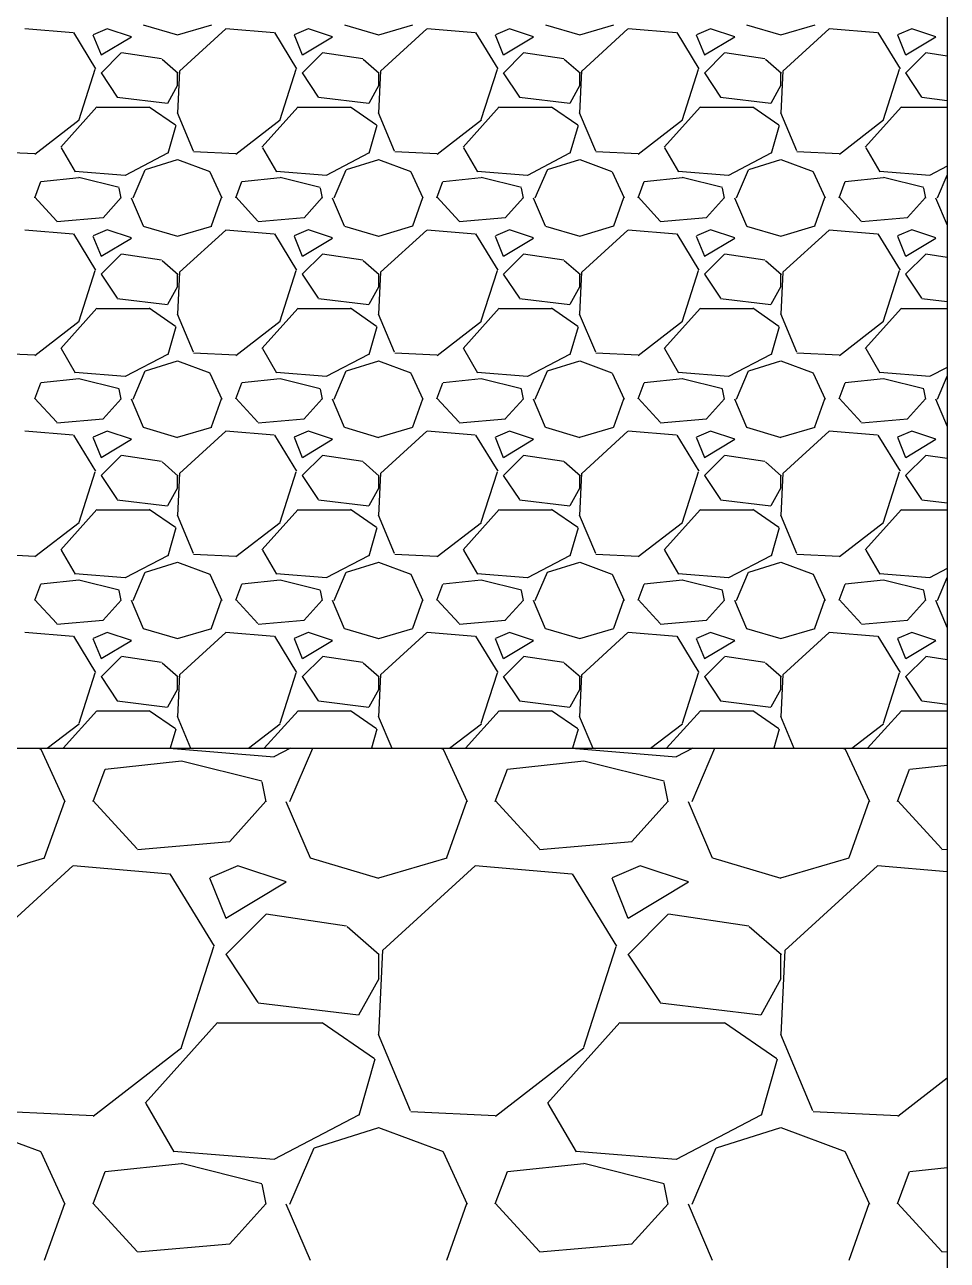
# Model space of a CAD drawing. Header units: metres. Extents: x 0 to 298, y 0 to 162.
# Drawn here: x 126.478 to 127.923, y 49.542 to 51.477 of the extents above; entities that cross this region are included whole.
import ezdxf

# ---------------------------------------------------------------- set-up
doc = ezdxf.new("R2010")
doc.units = ezdxf.units.M
doc.header["$MEASUREMENT"] = 0

msp = doc.modelspace()

# ---------------------------------------------------------------- linework, layer by layer
for p, q in [((127.9234, 53.5635), (127.9234, 47.10493)), ((126.66395, 51.47657), (126.7175, 51.46082)), ((126.71767, 51.46093), (126.77123, 51.47668)), ((126.97898, 51.47657), (127.03254, 51.46082)), ((127.03271, 51.46093), (127.08626, 51.47668)), ((127.29402, 51.47657), (127.34757, 51.46082)), ((127.34774, 51.46093), (127.4013, 51.47668)), ((127.60905, 51.47657), (127.66261, 51.46082)), ((127.66277, 51.46093), (127.71633, 51.47668)), ((126.55393, 51.464), (126.47832, 51.4703)), ((126.58969, 51.40772), (126.55504, 51.46442)), ((126.58514, 51.46094), (126.59774, 51.42944)), ((126.60745, 51.47054), (126.5854, 51.46109)), ((126.5981, 51.42951), (126.64535, 51.45786)), ((126.64535, 51.45792), (126.60755, 51.47052)), ((126.79312, 51.47033), (126.72066, 51.40418)), ((126.86897, 51.464), (126.79336, 51.4703)), ((126.90473, 51.40772), (126.87008, 51.46442)), ((126.90018, 51.46094), (126.91278, 51.42944)), ((126.92249, 51.47054), (126.90044, 51.46109)), ((126.91313, 51.42951), (126.96039, 51.45786)), ((126.96039, 51.45792), (126.92258, 51.47052)), ((127.10815, 51.47033), (127.0357, 51.40418)), ((127.184, 51.464), (127.10839, 51.4703)), ((127.21977, 51.40772), (127.18511, 51.46443)), ((127.21521, 51.46094), (127.22781, 51.42944)), ((127.23752, 51.47054), (127.21547, 51.46109)), ((127.22817, 51.42951), (127.27542, 51.45786)), ((127.27542, 51.45792), (127.23762, 51.47052)), ((127.42319, 51.47033), (127.35073, 51.40418)), ((127.49903, 51.464), (127.42343, 51.4703)), ((127.5348, 51.40772), (127.50015, 51.46443)), ((127.53024, 51.46094), (127.54284, 51.42944)), ((127.55256, 51.47054), (127.5305, 51.46109)), ((127.5432, 51.42951), (127.59045, 51.45786)), ((127.59046, 51.45792), (127.55265, 51.47052)), ((127.73822, 51.47033), (127.66576, 51.40418)), ((127.81407, 51.464), (127.73846, 51.4703)), ((127.84984, 51.40772), (127.81519, 51.46443)), ((127.84528, 51.46094), (127.85788, 51.42944)), ((127.86759, 51.47055), (127.84554, 51.46109)), ((127.85823, 51.42951), (127.90549, 51.45786)), ((127.90549, 51.45792), (127.86769, 51.47052)), ((126.62944, 51.43253), (126.59793, 51.40103)), ((126.69271, 51.42321), (126.62971, 51.43266)), ((126.71857, 51.40027), (126.69336, 51.42232)), ((126.94447, 51.43253), (126.91297, 51.40103)), ((127.00775, 51.42321), (126.94474, 51.43266)), ((127.0336, 51.40027), (127.0084, 51.42232)), ((127.2595, 51.43253), (127.228, 51.40103)), ((127.32278, 51.42321), (127.25977, 51.43266)), ((127.34864, 51.40026), (127.32344, 51.42232)), ((127.57454, 51.43253), (127.54303, 51.40103)), ((127.63781, 51.42321), (127.57481, 51.43266)), ((127.66367, 51.40026), (127.63847, 51.42232)), ((127.88957, 51.43253), (127.85807, 51.40103)), ((127.9234, 51.42763), (127.88984, 51.43266)), ((126.56334, 51.32826), (126.58854, 51.40702)), ((126.59784, 51.40129), (126.62305, 51.36349)), ((126.72047, 51.40465), (126.71732, 51.33849)), ((126.7177, 51.38221), (126.7177, 51.40111)), ((126.87837, 51.32826), (126.90357, 51.40701)), ((126.91288, 51.40129), (126.93808, 51.36349)), ((127.03551, 51.40465), (127.03236, 51.33849)), ((127.03273, 51.38221), (127.03273, 51.40111)), ((127.19341, 51.32826), (127.21861, 51.40701)), ((127.22791, 51.40129), (127.25311, 51.36349)), ((127.35054, 51.40465), (127.34739, 51.33849)), ((127.34776, 51.38221), (127.34776, 51.40111)), ((127.50844, 51.32825), (127.53364, 51.40701)), ((127.54294, 51.40129), (127.56815, 51.36349)), ((127.66557, 51.40465), (127.66242, 51.3385)), ((127.6628, 51.38221), (127.6628, 51.40111)), ((127.82347, 51.32825), (127.84868, 51.40701)), ((127.85798, 51.40129), (127.88318, 51.36349)), ((126.70252, 51.35405), (126.71827, 51.38241)), ((127.01755, 51.35405), (127.03331, 51.38241)), ((127.33259, 51.35406), (127.34834, 51.38241)), ((127.64763, 51.35406), (127.66338, 51.38241)), ((126.62324, 51.36317), (126.70199, 51.35372)), ((126.93827, 51.36317), (127.01703, 51.35372)), ((127.2533, 51.36317), (127.33206, 51.35372)), ((127.56834, 51.36317), (127.6471, 51.35372)), ((127.88337, 51.36317), (127.9234, 51.35837)), ((126.53474, 51.28495), (126.59145, 51.34796)), ((126.59168, 51.34755), (126.67359, 51.34755)), ((126.67343, 51.34835), (126.71438, 51.32)), ((126.71681, 51.33943), (126.74202, 51.27958)), ((126.84978, 51.28495), (126.90648, 51.34796)), ((126.90672, 51.34755), (126.98862, 51.34755)), ((126.98846, 51.34835), (127.02942, 51.32)), ((127.03184, 51.33944), (127.05705, 51.27958)), ((127.16481, 51.28495), (127.22151, 51.34796)), ((127.22175, 51.34755), (127.30366, 51.34755)), ((127.30349, 51.34835), (127.34445, 51.32)), ((127.34688, 51.33944), (127.37208, 51.27958)), ((127.47984, 51.28496), (127.53655, 51.34796)), ((127.53678, 51.34755), (127.61869, 51.34755)), ((127.61853, 51.34835), (127.65948, 51.32)), ((127.66191, 51.33944), (127.68711, 51.27959)), ((127.79487, 51.28496), (127.85158, 51.34796)), ((127.85182, 51.34755), (127.9234, 51.34755)), ((126.49415, 51.2741), (126.56346, 51.32765)), ((126.71489, 51.31908), (126.70228, 51.27497)), ((126.80919, 51.2741), (126.8785, 51.32765)), ((127.02992, 51.31908), (127.01732, 51.27497)), ((127.12422, 51.27409), (127.19353, 51.32765)), ((127.34495, 51.31908), (127.33235, 51.27497)), ((127.43926, 51.27409), (127.50856, 51.32764)), ((127.65999, 51.31908), (127.64739, 51.27497)), ((127.75429, 51.27409), (127.8236, 51.32764)), ((126.55799, 51.24642), (126.53594, 51.28423)), ((126.87303, 51.24642), (126.85098, 51.28423)), ((127.18806, 51.24642), (127.16601, 51.28423)), ((127.5031, 51.24642), (127.48105, 51.28423)), ((127.81814, 51.24642), (127.79608, 51.28422)), ((126.42777, 51.27818), (126.49393, 51.27503)), ((126.70171, 51.27547), (126.63556, 51.24082)), ((126.6673, 51.24984), (126.71771, 51.26559)), ((126.71761, 51.26568), (126.76802, 51.24677)), ((126.7428, 51.27818), (126.80896, 51.27503)), ((127.01675, 51.27548), (126.95059, 51.24082)), ((126.98234, 51.24984), (127.03274, 51.26559)), ((127.03265, 51.26568), (127.08305, 51.24677)), ((127.05784, 51.27818), (127.124, 51.27503)), ((127.33178, 51.27548), (127.26562, 51.24082)), ((127.29737, 51.24984), (127.34778, 51.26559)), ((127.34768, 51.26568), (127.39809, 51.24677)), ((127.37287, 51.27818), (127.43903, 51.27503)), ((127.64681, 51.27548), (127.58066, 51.24083)), ((127.6124, 51.24984), (127.66281, 51.26559)), ((127.66272, 51.26568), (127.71312, 51.24677)), ((127.68791, 51.27818), (127.75406, 51.27503)), ((126.63568, 51.24082), (126.55692, 51.24712)), ((126.64797, 51.20566), (126.66688, 51.24977)), ((126.76812, 51.24653), (126.78702, 51.20558)), ((126.95071, 51.24082), (126.87196, 51.24712)), ((126.96301, 51.20566), (126.98191, 51.24977)), ((127.08315, 51.24653), (127.10205, 51.20558)), ((127.26575, 51.24082), (127.18699, 51.24712)), ((127.27804, 51.20566), (127.29694, 51.24977)), ((127.39818, 51.24653), (127.41709, 51.20558)), ((127.58078, 51.24082), (127.50202, 51.24712)), ((127.59307, 51.20566), (127.61197, 51.24977)), ((127.71322, 51.24653), (127.73212, 51.20558)), ((127.89582, 51.24082), (127.81706, 51.24712)), ((127.9234, 51.25534), (127.89569, 51.24083)), ((127.9081, 51.20566), (127.9234, 51.24135)), ((126.4939, 51.20599), (126.50335, 51.2312)), ((126.56338, 51.2372), (126.50353, 51.2309)), ((126.62625, 51.22173), (126.56324, 51.23749)), ((126.62949, 51.20534), (126.62634, 51.22109)), ((126.80893, 51.20599), (126.81838, 51.2312)), ((126.87842, 51.2372), (126.81856, 51.2309)), ((126.94128, 51.22173), (126.87827, 51.23749)), ((126.94452, 51.20534), (126.94137, 51.22109)), ((127.12397, 51.20599), (127.13342, 51.2312)), ((127.19345, 51.2372), (127.13359, 51.2309)), ((127.25631, 51.22174), (127.19331, 51.23749)), ((127.25955, 51.20534), (127.2564, 51.22109)), ((127.439, 51.20599), (127.44845, 51.2312)), ((127.50848, 51.2372), (127.44863, 51.2309)), ((127.57135, 51.22174), (127.50834, 51.23749)), ((127.57459, 51.20533), (127.57144, 51.22109)), ((127.75403, 51.20599), (127.76348, 51.2312)), ((127.82352, 51.2372), (127.76366, 51.2309)), ((127.88638, 51.22174), (127.82337, 51.23749)), ((127.88962, 51.20533), (127.88647, 51.22108)), ((126.52848, 51.16938), (126.49382, 51.20718)), ((126.62925, 51.20619), (126.6009, 51.17469)), ((126.64474, 51.20593), (126.66364, 51.16183)), ((126.77092, 51.16217), (126.78667, 51.20627)), ((126.84351, 51.16938), (126.80886, 51.20718)), ((126.94428, 51.2062), (126.91593, 51.17469)), ((126.95977, 51.20593), (126.97868, 51.16183)), ((127.08595, 51.16217), (127.1017, 51.20628)), ((127.15854, 51.16938), (127.12389, 51.20719)), ((127.25932, 51.2062), (127.23096, 51.17469)), ((127.27481, 51.20593), (127.29371, 51.16183)), ((127.40098, 51.16217), (127.41673, 51.20628)), ((127.47358, 51.16938), (127.43892, 51.20719)), ((127.57435, 51.2062), (127.546, 51.1747)), ((127.58984, 51.20593), (127.60874, 51.16183)), ((127.71602, 51.16217), (127.73177, 51.20628)), ((127.78861, 51.16939), (127.75396, 51.20719)), ((127.88938, 51.2062), (127.86103, 51.1747)), ((127.90487, 51.20593), (127.9234, 51.1627)), ((126.60109, 51.17425), (126.52863, 51.16795)), ((126.91612, 51.17425), (126.84366, 51.16795)), ((127.23116, 51.17425), (127.1587, 51.16794)), ((127.54619, 51.17424), (127.47373, 51.16794)), ((127.86122, 51.17424), (127.78877, 51.16794)), ((126.55393, 51.14897), (126.47832, 51.15527)), ((126.58969, 51.09268), (126.55504, 51.14939)), ((126.58514, 51.14591), (126.59774, 51.11441)), ((126.60745, 51.15551), (126.5854, 51.14606)), ((126.64535, 51.14289), (126.60755, 51.15549)), ((126.66395, 51.16154), (126.71751, 51.14579)), ((126.71767, 51.14589), (126.77123, 51.16164)), ((126.79312, 51.1553), (126.72066, 51.08914)), ((126.86897, 51.14897), (126.79336, 51.15527)), ((126.90473, 51.09268), (126.87007, 51.14939)), ((126.90018, 51.14591), (126.91278, 51.11441)), ((126.92249, 51.15551), (126.90044, 51.14606)), ((126.96039, 51.14289), (126.92258, 51.15549)), ((126.97898, 51.16154), (127.03254, 51.14579)), ((127.03271, 51.14589), (127.08626, 51.16165)), ((127.10815, 51.1553), (127.0357, 51.08914)), ((127.184, 51.14897), (127.10839, 51.15527)), ((127.21977, 51.09269), (127.18511, 51.14939)), ((127.21521, 51.14591), (127.22781, 51.11441)), ((127.23752, 51.15551), (127.21547, 51.14606)), ((127.27542, 51.14289), (127.23762, 51.15549)), ((127.29402, 51.16154), (127.34757, 51.14579)), ((127.34774, 51.14589), (127.4013, 51.16165)), ((127.42319, 51.1553), (127.35073, 51.08914)), ((127.49903, 51.14897), (127.42343, 51.15527)), ((127.5348, 51.09269), (127.50015, 51.14939)), ((127.53024, 51.14591), (127.54284, 51.11441)), ((127.55256, 51.15551), (127.5305, 51.14606)), ((127.59046, 51.14289), (127.55265, 51.15549)), ((127.60905, 51.16154), (127.66261, 51.14579)), ((127.66277, 51.14589), (127.71633, 51.16165)), ((127.73822, 51.1553), (127.66576, 51.08914)), ((127.81407, 51.14897), (127.73846, 51.15527)), ((127.84984, 51.09269), (127.81518, 51.14939)), ((127.84528, 51.14591), (127.85788, 51.11441)), ((127.86759, 51.15551), (127.84554, 51.14606)), ((127.90549, 51.14289), (127.86769, 51.15549)), ((126.5981, 51.11448), (126.64535, 51.14283)), ((126.91313, 51.11448), (126.96039, 51.14283)), ((127.22817, 51.11448), (127.27542, 51.14283)), ((127.5432, 51.11448), (127.59046, 51.14283)), ((127.85823, 51.11448), (127.90549, 51.14283)), ((126.62944, 51.1175), (126.59793, 51.08599)), ((126.69271, 51.10818), (126.6297, 51.11763)), ((126.71857, 51.08524), (126.69336, 51.10729)), ((126.94447, 51.1175), (126.91297, 51.08599)), ((127.00774, 51.10818), (126.94474, 51.11763)), ((127.0336, 51.08523), (127.0084, 51.10729)), ((127.2595, 51.1175), (127.228, 51.08599)), ((127.32278, 51.10818), (127.25977, 51.11763)), ((127.34864, 51.08523), (127.32343, 51.10729)), ((127.57454, 51.1175), (127.54303, 51.08599)), ((127.63781, 51.10818), (127.57481, 51.11763)), ((127.66367, 51.08523), (127.63847, 51.10728)), ((127.88957, 51.1175), (127.85807, 51.08599)), ((127.9234, 51.11259), (127.88984, 51.11763)), ((126.56334, 51.01322), (126.58854, 51.09198)), ((126.59784, 51.08626), (126.62305, 51.04845)), ((126.72047, 51.08962), (126.71732, 51.02346)), ((126.7177, 51.06717), (126.7177, 51.08607)), ((126.87837, 51.01322), (126.90357, 51.09198)), ((126.91288, 51.08626), (126.93808, 51.04845)), ((127.03551, 51.08962), (127.03236, 51.02346)), ((127.03273, 51.06717), (127.03273, 51.08607)), ((127.19341, 51.01322), (127.21861, 51.09198)), ((127.22791, 51.08626), (127.25311, 51.04845)), ((127.35054, 51.08962), (127.34739, 51.02346)), ((127.34776, 51.06717), (127.34776, 51.08607)), ((127.50844, 51.01322), (127.53364, 51.09198)), ((127.54294, 51.08626), (127.56815, 51.04846)), ((127.66557, 51.08962), (127.66242, 51.02346)), ((127.6628, 51.06717), (127.6628, 51.08607)), ((127.82347, 51.01322), (127.84868, 51.09198)), ((127.85798, 51.08626), (127.88318, 51.04846)), ((126.70252, 51.03902), (126.71827, 51.06737)), ((127.01756, 51.03902), (127.03331, 51.06737)), ((127.33259, 51.03902), (127.34834, 51.06737)), ((127.64763, 51.03902), (127.66338, 51.06738)), ((126.62324, 51.04814), (126.70199, 51.03869)), ((126.93827, 51.04814), (127.01703, 51.03869)), ((127.2533, 51.04814), (127.33206, 51.03869)), ((127.56834, 51.04814), (127.6471, 51.03869)), ((127.88337, 51.04814), (127.9234, 51.04333)), ((126.53474, 50.96992), (126.59145, 51.03293)), ((126.59168, 51.03252), (126.67359, 51.03252)), ((126.67343, 51.03331), (126.71438, 51.00496)), ((126.84977, 50.96992), (126.90648, 51.03293)), ((126.90672, 51.03252), (126.98862, 51.03252)), ((126.98846, 51.03331), (127.02942, 51.00496)), ((127.16481, 50.96992), (127.22151, 51.03293)), ((127.22175, 51.03252), (127.30366, 51.03252)), ((127.3035, 51.03332), (127.34445, 51.00496)), ((127.47984, 50.96992), (127.53655, 51.03293)), ((127.53678, 51.03252), (127.61869, 51.03252)), ((127.61853, 51.03332), (127.65948, 51.00496)), ((127.79487, 50.96992), (127.85158, 51.03293)), ((127.85182, 51.03252), (127.9234, 51.03252)), ((126.49415, 50.95906), (126.56346, 51.01262)), ((126.71681, 51.0244), (126.74202, 50.96454)), ((126.80919, 50.95906), (126.8785, 51.01261)), ((127.03185, 51.0244), (127.05705, 50.96454)), ((127.12422, 50.95905), (127.19353, 51.01261)), ((127.34688, 51.0244), (127.37208, 50.96455)), ((127.43926, 50.95905), (127.50856, 51.01261)), ((127.66191, 51.02441), (127.68711, 50.96455)), ((127.75429, 50.95905), (127.8236, 51.0126)), ((126.71489, 51.00404), (126.70228, 50.95994)), ((127.02992, 51.00404), (127.01732, 50.95994)), ((127.34495, 51.00404), (127.33235, 50.95994)), ((127.65999, 51.00404), (127.64739, 50.95994)), ((126.55799, 50.93139), (126.53594, 50.96919)), ((126.87303, 50.93139), (126.85097, 50.96919)), ((127.18806, 50.93139), (127.16601, 50.96919)), ((127.5031, 50.93139), (127.48105, 50.96919)), ((127.81813, 50.93139), (127.79608, 50.96919)), ((126.42777, 50.96315), (126.49393, 50.96)), ((126.70171, 50.96044), (126.63556, 50.92579)), ((126.6673, 50.93481), (126.71771, 50.95056)), ((126.71762, 50.95064), (126.76802, 50.93174)), ((126.74281, 50.96315), (126.80896, 50.96)), ((127.01675, 50.96044), (126.95059, 50.92579)), ((126.98234, 50.9348), (127.03274, 50.95056)), ((127.03265, 50.95064), (127.08305, 50.93174)), ((127.05784, 50.96315), (127.124, 50.96)), ((127.33178, 50.96045), (127.26562, 50.92579)), ((127.29737, 50.9348), (127.34778, 50.95056)), ((127.34768, 50.95064), (127.39809, 50.93174)), ((127.37287, 50.96315), (127.43903, 50.96)), ((127.64681, 50.96045), (127.58065, 50.92579)), ((127.6124, 50.9348), (127.66281, 50.95056)), ((127.66272, 50.95064), (127.71312, 50.93174)), ((127.68791, 50.96315), (127.75406, 50.96)), ((126.63568, 50.92578), (126.55692, 50.93208)), ((126.64797, 50.89063), (126.66687, 50.93473)), ((126.76812, 50.9315), (126.78702, 50.89054)), ((126.95072, 50.92578), (126.87196, 50.93208)), ((126.96301, 50.89063), (126.98191, 50.93473)), ((127.08315, 50.9315), (127.10205, 50.89054)), ((127.26575, 50.92578), (127.18699, 50.93209)), ((127.27804, 50.89063), (127.29694, 50.93473)), ((127.39818, 50.9315), (127.41709, 50.89054)), ((127.58078, 50.92579), (127.50202, 50.93209)), ((127.59307, 50.89063), (127.61197, 50.93473)), ((127.71322, 50.9315), (127.73212, 50.89054)), ((127.89582, 50.92579), (127.81706, 50.93209)), ((127.9234, 50.94031), (127.89569, 50.9258)), ((126.4939, 50.89096), (126.50335, 50.91616)), ((126.56338, 50.92217), (126.50352, 50.91587)), ((126.62625, 50.9067), (126.56324, 50.92245)), ((126.80893, 50.89096), (126.81838, 50.91616)), ((126.87841, 50.92217), (126.81856, 50.91587)), ((126.94128, 50.9067), (126.87827, 50.92245)), ((127.12397, 50.89096), (127.13342, 50.91616)), ((127.19345, 50.92217), (127.13359, 50.91587)), ((127.25631, 50.9067), (127.19331, 50.92245)), ((127.439, 50.89096), (127.44845, 50.91616)), ((127.50848, 50.92217), (127.44863, 50.91587)), ((127.57135, 50.9067), (127.50834, 50.92245)), ((127.75403, 50.89096), (127.76348, 50.91616)), ((127.82352, 50.92217), (127.76366, 50.91587)), ((127.88638, 50.9067), (127.82337, 50.92245)), ((127.9081, 50.89063), (127.9234, 50.92632)), ((126.52848, 50.85434), (126.49382, 50.89214)), ((126.62949, 50.8903), (126.62634, 50.90606)), ((126.84351, 50.85434), (126.80886, 50.89215)), ((126.94452, 50.8903), (126.94137, 50.90605)), ((127.15854, 50.85434), (127.12389, 50.89215)), ((127.25955, 50.8903), (127.2564, 50.90605)), ((127.47358, 50.85435), (127.43892, 50.89215)), ((127.57459, 50.8903), (127.57144, 50.90605)), ((127.78861, 50.85435), (127.75396, 50.89215)), ((127.88962, 50.8903), (127.88647, 50.90605)), ((126.62925, 50.89116), (126.6009, 50.85966)), ((126.64474, 50.8909), (126.66364, 50.84679)), ((126.77092, 50.84714), (126.78667, 50.89124)), ((126.94428, 50.89116), (126.91593, 50.85966)), ((126.95977, 50.8909), (126.97868, 50.84679)), ((127.08595, 50.84714), (127.1017, 50.89124)), ((127.25932, 50.89116), (127.23096, 50.85966)), ((127.27481, 50.8909), (127.29371, 50.84679)), ((127.40098, 50.84714), (127.41673, 50.89124)), ((127.57435, 50.89117), (127.546, 50.85966)), ((127.58984, 50.8909), (127.60874, 50.84679)), ((127.71602, 50.84714), (127.73177, 50.89124)), ((127.88938, 50.89117), (127.86103, 50.85966)), ((127.90487, 50.8909), (127.9234, 50.84766)), ((126.60109, 50.85921), (126.52863, 50.85291)), ((126.91612, 50.85921), (126.84367, 50.85291)), ((127.23116, 50.85921), (127.1587, 50.85291)), ((127.54619, 50.85921), (127.47373, 50.85291)), ((127.86123, 50.85921), (127.78877, 50.85291)), ((126.55393, 50.83394), (126.47832, 50.84024)), ((126.58969, 50.77765), (126.55504, 50.83436)), ((126.60746, 50.84048), (126.5854, 50.83103)), ((126.64535, 50.82785), (126.60755, 50.84046)), ((126.66395, 50.84651), (126.71751, 50.83076)), ((126.71767, 50.83086), (126.77123, 50.84661)), ((126.79312, 50.84027), (126.72066, 50.77411)), ((126.86897, 50.83394), (126.79336, 50.84024)), ((126.90473, 50.77765), (126.87007, 50.83436)), ((126.92249, 50.84048), (126.90044, 50.83103)), ((126.96039, 50.82785), (126.92258, 50.84046)), ((126.97899, 50.84651), (127.03254, 50.83076)), ((127.03271, 50.83086), (127.08626, 50.84661)), ((127.10815, 50.84027), (127.03569, 50.77411)), ((127.184, 50.83394), (127.10839, 50.84024)), ((127.21976, 50.77765), (127.18511, 50.83436)), ((127.23752, 50.84048), (127.21547, 50.83103)), ((127.27542, 50.82785), (127.23762, 50.84046)), ((127.29402, 50.84651), (127.34757, 50.83076)), ((127.34774, 50.83086), (127.40129, 50.84661)), ((127.42319, 50.84027), (127.35073, 50.77411)), ((127.49903, 50.83394), (127.42343, 50.84024)), ((127.5348, 50.77765), (127.50015, 50.83436)), ((127.55256, 50.84048), (127.5305, 50.83103)), ((127.59046, 50.82785), (127.55265, 50.84046)), ((127.60905, 50.84651), (127.66261, 50.83076)), ((127.66277, 50.83086), (127.71633, 50.84661)), ((127.73822, 50.84027), (127.66576, 50.77411)), ((127.81407, 50.83394), (127.73846, 50.84024)), ((127.84984, 50.77765), (127.81518, 50.83436)), ((127.86759, 50.84048), (127.84554, 50.83103)), ((127.90549, 50.82785), (127.86769, 50.84046)), ((126.58514, 50.83088), (126.59774, 50.79937)), ((126.5981, 50.79944), (126.64535, 50.8278)), ((126.90018, 50.83088), (126.91278, 50.79937)), ((126.91313, 50.79944), (126.96039, 50.8278)), ((127.21521, 50.83088), (127.22781, 50.79937)), ((127.22817, 50.79944), (127.27542, 50.8278)), ((127.53024, 50.83088), (127.54284, 50.79937)), ((127.5432, 50.79944), (127.59046, 50.8278)), ((127.84528, 50.83088), (127.85788, 50.79937)), ((127.85824, 50.79944), (127.90549, 50.8278)), ((126.62944, 50.80246), (126.59793, 50.77096)), ((126.69271, 50.79314), (126.6297, 50.80259)), ((126.94447, 50.80246), (126.91297, 50.77096)), ((127.00774, 50.79314), (126.94474, 50.80259)), ((127.2595, 50.80246), (127.228, 50.77096)), ((127.32278, 50.79314), (127.25977, 50.80259)), ((127.57454, 50.80246), (127.54303, 50.77096)), ((127.63781, 50.79314), (127.5748, 50.80259)), ((127.88957, 50.80246), (127.85807, 50.77096)), ((127.9234, 50.79756), (127.88984, 50.80259)), ((126.56334, 50.69819), (126.58854, 50.77695)), ((126.71856, 50.7702), (126.69336, 50.79226)), ((126.87837, 50.69819), (126.90357, 50.77695)), ((127.0336, 50.7702), (127.0084, 50.79226)), ((127.19341, 50.69819), (127.21861, 50.77695)), ((127.34863, 50.7702), (127.32343, 50.79225)), ((127.50844, 50.69819), (127.53364, 50.77694)), ((127.66367, 50.7702), (127.63847, 50.79225)), ((127.82347, 50.69818), (127.84868, 50.77694)), ((126.59784, 50.77122), (126.62305, 50.73342)), ((126.72047, 50.77458), (126.71732, 50.70842)), ((126.7177, 50.75214), (126.7177, 50.77104)), ((126.91288, 50.77122), (126.93808, 50.73342)), ((127.03551, 50.77458), (127.03236, 50.70843)), ((127.03273, 50.75214), (127.03273, 50.77104)), ((127.22791, 50.77122), (127.25311, 50.73342)), ((127.35054, 50.77458), (127.34739, 50.70843)), ((127.34776, 50.75214), (127.34776, 50.77104)), ((127.54295, 50.77123), (127.56815, 50.73342)), ((127.66557, 50.77458), (127.66242, 50.70843)), ((127.6628, 50.75214), (127.6628, 50.77104)), ((127.85798, 50.77123), (127.88318, 50.73342)), ((126.70252, 50.72399), (126.71827, 50.75234)), ((127.01756, 50.72399), (127.03331, 50.75234)), ((127.33259, 50.72399), (127.34834, 50.75234)), ((127.64763, 50.72399), (127.66338, 50.75234)), ((126.53474, 50.65489), (126.59145, 50.71789)), ((126.59168, 50.71748), (126.67359, 50.71748)), ((126.62324, 50.7331), (126.70199, 50.72365)), ((126.67343, 50.71828), (126.71438, 50.68992)), ((126.84977, 50.65489), (126.90648, 50.71789)), ((126.90672, 50.71748), (126.98862, 50.71748)), ((126.93827, 50.7331), (127.01703, 50.72365)), ((126.98846, 50.71828), (127.02942, 50.68992)), ((127.16481, 50.65489), (127.22151, 50.7179)), ((127.22175, 50.71748), (127.30366, 50.71748)), ((127.2533, 50.7331), (127.33206, 50.72365)), ((127.3035, 50.71828), (127.34445, 50.68993)), ((127.47984, 50.65489), (127.53655, 50.7179)), ((127.53678, 50.71748), (127.61869, 50.71748)), ((127.56834, 50.7331), (127.6471, 50.72365)), ((127.61853, 50.71828), (127.65948, 50.68993)), ((127.79487, 50.65489), (127.85158, 50.7179)), ((127.85182, 50.71748), (127.9234, 50.71748)), ((127.88337, 50.7331), (127.9234, 50.7283)), ((126.71681, 50.70936), (126.74202, 50.64951)), ((127.03185, 50.70937), (127.05705, 50.64951)), ((127.34688, 50.70937), (127.37208, 50.64951)), ((127.66191, 50.70937), (127.68711, 50.64952)), ((126.49415, 50.64402), (126.56346, 50.69758)), ((126.71489, 50.68901), (126.70228, 50.64491)), ((126.80919, 50.64402), (126.8785, 50.69758)), ((127.02992, 50.68901), (127.01732, 50.64491)), ((127.12422, 50.64402), (127.19353, 50.69757)), ((127.34496, 50.68901), (127.33235, 50.64491)), ((127.43926, 50.64401), (127.50856, 50.69757)), ((127.65999, 50.68901), (127.64739, 50.6449)), ((127.75429, 50.64401), (127.8236, 50.69757)), ((126.42777, 50.64811), (126.49393, 50.64496)), ((126.55799, 50.61636), (126.53594, 50.65416)), ((126.70171, 50.64541), (126.63555, 50.61076)), ((126.74281, 50.64811), (126.80896, 50.64496)), ((126.87303, 50.61636), (126.85097, 50.65416)), ((127.01674, 50.64541), (126.95059, 50.61076)), ((127.05784, 50.64811), (127.124, 50.64496)), ((127.18806, 50.61636), (127.16601, 50.65416)), ((127.33178, 50.64541), (127.26562, 50.61076)), ((127.37287, 50.64811), (127.43903, 50.64496)), ((127.5031, 50.61635), (127.48104, 50.65416)), ((127.64681, 50.64542), (127.58065, 50.61076)), ((127.68791, 50.64811), (127.75407, 50.64496)), ((127.81813, 50.61635), (127.79608, 50.65416)), ((126.6673, 50.61977), (126.71771, 50.63552)), ((126.71762, 50.63561), (126.76802, 50.61671)), ((126.98234, 50.61977), (127.03274, 50.63552)), ((127.03265, 50.63561), (127.08305, 50.61671)), ((127.29737, 50.61977), (127.34778, 50.63552)), ((127.34768, 50.63561), (127.39809, 50.61671)), ((127.6124, 50.61977), (127.66281, 50.63552)), ((127.66272, 50.63561), (127.71312, 50.61671)), ((127.9234, 50.62528), (127.89569, 50.61076)), ((126.56338, 50.60714), (126.50352, 50.60084)), ((126.63568, 50.61075), (126.55692, 50.61705)), ((126.62625, 50.59167), (126.56324, 50.60742)), ((126.64797, 50.57559), (126.66687, 50.6197)), ((126.76812, 50.61646), (126.78702, 50.57551)), ((126.87841, 50.60714), (126.81856, 50.60084)), ((126.95072, 50.61075), (126.87196, 50.61705)), ((126.94128, 50.59167), (126.87827, 50.60742)), ((126.963, 50.57559), (126.98191, 50.6197)), ((127.08315, 50.61646), (127.10205, 50.57551)), ((127.19345, 50.60714), (127.13359, 50.60084)), ((127.26575, 50.61075), (127.18699, 50.61705)), ((127.25631, 50.59167), (127.19331, 50.60742)), ((127.27804, 50.57559), (127.29694, 50.6197)), ((127.39818, 50.61646), (127.41709, 50.57551)), ((127.50848, 50.60714), (127.44862, 50.60084)), ((127.58078, 50.61075), (127.50203, 50.61705)), ((127.57135, 50.59167), (127.50834, 50.60742)), ((127.59307, 50.57559), (127.61197, 50.6197)), ((127.71322, 50.61646), (127.73212, 50.57551)), ((127.82351, 50.60714), (127.76366, 50.60084)), ((127.89582, 50.61075), (127.81706, 50.61705)), ((127.88638, 50.59167), (127.82338, 50.60742)), ((127.9081, 50.57559), (127.9234, 50.61129)), ((126.4939, 50.57592), (126.50335, 50.60113)), ((126.62949, 50.57527), (126.62634, 50.59102)), ((126.80893, 50.57593), (126.81838, 50.60113)), ((126.94452, 50.57527), (126.94137, 50.59102)), ((127.12397, 50.57593), (127.13342, 50.60113)), ((127.25955, 50.57527), (127.2564, 50.59102)), ((127.439, 50.57593), (127.44845, 50.60113)), ((127.57459, 50.57527), (127.57144, 50.59102)), ((127.75403, 50.57593), (127.76348, 50.60113)), ((127.88962, 50.57527), (127.88647, 50.59102)), ((126.52848, 50.5393), (126.49382, 50.57711)), ((126.62925, 50.57613), (126.6009, 50.54463)), ((126.64474, 50.57586), (126.66364, 50.53176)), ((126.77092, 50.5321), (126.78667, 50.57621)), ((126.84351, 50.5393), (126.80886, 50.57711)), ((126.94428, 50.57613), (126.91593, 50.54463)), ((126.95977, 50.57586), (126.97868, 50.53176)), ((127.08595, 50.5321), (127.1017, 50.57621)), ((127.15854, 50.53931), (127.12389, 50.57711)), ((127.25932, 50.57613), (127.23096, 50.54463)), ((127.27481, 50.57586), (127.29371, 50.53176)), ((127.40098, 50.53211), (127.41673, 50.57621)), ((127.47358, 50.53931), (127.43892, 50.57711)), ((127.57435, 50.57613), (127.546, 50.54463)), ((127.58984, 50.57586), (127.60874, 50.53176)), ((127.71602, 50.53211), (127.73177, 50.57621)), ((127.78861, 50.53931), (127.75396, 50.57712)), ((127.88938, 50.57613), (127.86103, 50.54463)), ((127.90487, 50.57586), (127.9234, 50.53263)), ((126.60109, 50.54418), (126.52863, 50.53788)), ((126.91612, 50.54418), (126.84367, 50.53787)), ((127.23116, 50.54418), (127.1587, 50.53787)), ((127.54619, 50.54417), (127.47373, 50.53787)), ((127.86123, 50.54417), (127.78877, 50.53787)), ((126.55393, 50.51891), (126.47832, 50.52521)), ((126.60746, 50.52544), (126.5854, 50.51599)), ((126.64535, 50.51282), (126.60755, 50.52542)), ((126.66395, 50.53147), (126.71751, 50.51572)), ((126.71767, 50.51583), (126.77123, 50.53158)), ((126.79312, 50.52523), (126.72066, 50.45907)), ((126.86897, 50.51891), (126.79336, 50.52521)), ((126.92249, 50.52545), (126.90044, 50.51599)), ((126.96039, 50.51282), (126.92258, 50.52542)), ((126.97899, 50.53147), (127.03254, 50.51572)), ((127.0327, 50.51583), (127.08626, 50.53158)), ((127.10815, 50.52523), (127.03569, 50.45907)), ((127.184, 50.51891), (127.10839, 50.52521)), ((127.23752, 50.52545), (127.21547, 50.516)), ((127.27542, 50.51282), (127.23762, 50.52542)), ((127.29402, 50.53147), (127.34758, 50.51572)), ((127.34774, 50.51583), (127.40129, 50.53158)), ((127.42318, 50.52523), (127.35073, 50.45907)), ((127.49903, 50.51891), (127.42342, 50.52521)), ((127.55256, 50.52545), (127.53051, 50.516)), ((127.59045, 50.51282), (127.55265, 50.52542)), ((127.60905, 50.53147), (127.66261, 50.51572)), ((127.66277, 50.51583), (127.71633, 50.53158)), ((127.73822, 50.52523), (127.66576, 50.45907)), ((127.81407, 50.51891), (127.73846, 50.52521)), ((127.86759, 50.52545), (127.84554, 50.516)), ((127.90549, 50.51282), (127.86768, 50.52542)), ((126.58969, 50.46262), (126.55504, 50.51932)), ((126.58514, 50.51584), (126.59774, 50.48434)), ((126.5981, 50.48441), (126.64535, 50.51276)), ((126.90473, 50.46262), (126.87007, 50.51932)), ((126.90018, 50.51584), (126.91278, 50.48434)), ((126.91313, 50.48441), (126.96039, 50.51276)), ((127.21976, 50.46262), (127.18511, 50.51932)), ((127.21521, 50.51584), (127.22781, 50.48434)), ((127.22817, 50.48441), (127.27542, 50.51276)), ((127.5348, 50.46262), (127.50015, 50.51932)), ((127.53024, 50.51584), (127.54284, 50.48434)), ((127.5432, 50.48441), (127.59046, 50.51276)), ((127.84984, 50.46262), (127.81518, 50.51932)), ((127.84528, 50.51584), (127.85788, 50.48434)), ((127.85824, 50.48441), (127.90549, 50.51276)), ((126.62944, 50.48743), (126.59793, 50.45593)), ((126.69271, 50.47811), (126.6297, 50.48756)), ((126.94447, 50.48743), (126.91297, 50.45593)), ((127.00774, 50.47811), (126.94473, 50.48756)), ((127.2595, 50.48743), (127.228, 50.45593)), ((127.32278, 50.47811), (127.25977, 50.48756)), ((127.57454, 50.48743), (127.54303, 50.45593)), ((127.63781, 50.47811), (127.5748, 50.48756)), ((127.88957, 50.48743), (127.85807, 50.45593)), ((127.9234, 50.48252), (127.88984, 50.48756)), ((126.71856, 50.45517), (126.69336, 50.47723)), ((127.0336, 50.45517), (127.00839, 50.47722)), ((127.34863, 50.45517), (127.32343, 50.47722)), ((127.66367, 50.45517), (127.63847, 50.47722)), ((126.56334, 50.38315), (126.58854, 50.46191)), ((126.59784, 50.45619), (126.62305, 50.41839)), ((126.72047, 50.45955), (126.71732, 50.39339)), ((126.7177, 50.4371), (126.7177, 50.45601)), ((126.87837, 50.38315), (126.90357, 50.46191)), ((126.91288, 50.45619), (126.93808, 50.41839)), ((127.03551, 50.45955), (127.03236, 50.39339)), ((127.03273, 50.4371), (127.03273, 50.45601)), ((127.19341, 50.38315), (127.21861, 50.46191)), ((127.22791, 50.45619), (127.25311, 50.41839)), ((127.35054, 50.45955), (127.34739, 50.39339)), ((127.34776, 50.4371), (127.34776, 50.45601)), ((127.50844, 50.38315), (127.53364, 50.46191)), ((127.54295, 50.45619), (127.56815, 50.41839)), ((127.66557, 50.45955), (127.66242, 50.39339)), ((127.6628, 50.4371), (127.6628, 50.45601)), ((127.82347, 50.38315), (127.84868, 50.46191)), ((127.85798, 50.45619), (127.88318, 50.41839)), ((126.70252, 50.40895), (126.71827, 50.43731)), ((127.01756, 50.40895), (127.03331, 50.43731)), ((127.33259, 50.40895), (127.34834, 50.43731)), ((127.64763, 50.40896), (127.66338, 50.43731)), ((126.62323, 50.41807), (126.70199, 50.40862)), ((126.93827, 50.41807), (127.01703, 50.40862)), ((127.2533, 50.41807), (127.33206, 50.40862)), ((127.56834, 50.41807), (127.64709, 50.40862)), ((127.88337, 50.41807), (127.9234, 50.41327)), ((126.53845, 50.34398), (126.59145, 50.40286)), ((126.59168, 50.40245), (126.67359, 50.40245)), ((126.67343, 50.40324), (126.71438, 50.37489)), ((126.71682, 50.39433), (126.73802, 50.34398)), ((126.85348, 50.34398), (126.90648, 50.40286)), ((126.90672, 50.40245), (126.98862, 50.40245)), ((126.98846, 50.40324), (127.02942, 50.37489)), ((127.03185, 50.39433), (127.05305, 50.34398)), ((127.16852, 50.34398), (127.22151, 50.40286)), ((127.22175, 50.40245), (127.30366, 50.40245)), ((127.3035, 50.40324), (127.34445, 50.37489)), ((127.34688, 50.39433), (127.36808, 50.34398)), ((127.48355, 50.34398), (127.53655, 50.40286)), ((127.53678, 50.40245), (127.61869, 50.40245)), ((127.61853, 50.40324), (127.65948, 50.37489)), ((127.66191, 50.39434), (127.68312, 50.34398)), ((127.79858, 50.34398), (127.85158, 50.40287)), ((127.85182, 50.40245), (127.9234, 50.40245)), ((126.51356, 50.34398), (126.56346, 50.38254)), ((126.71489, 50.37398), (126.70631, 50.34398)), ((126.82859, 50.34398), (126.8785, 50.38254)), ((127.02992, 50.37398), (127.02135, 50.34398)), ((127.14363, 50.34398), (127.19353, 50.38253)), ((127.34496, 50.37398), (127.33638, 50.34398)), ((127.45867, 50.34398), (127.50856, 50.38253)), ((127.65999, 50.37398), (127.65142, 50.34398)), ((127.77371, 50.34398), (127.8236, 50.38253)), ((124.58303, 50.34398), (127.9234, 50.34398)), ((126.4998, 50.34398), (126.50339, 50.34263)), ((126.50349, 50.34238), (126.54129, 50.26048)), ((126.86881, 50.33036), (126.71129, 50.34296)), ((126.71235, 50.34228), (126.71136, 50.34398)), ((126.89463, 50.34398), (126.86868, 50.33038)), ((126.8937, 50.26056), (126.92945, 50.34398)), ((127.12986, 50.34398), (127.13346, 50.34263)), ((127.13356, 50.34238), (127.17136, 50.26048)), ((127.49888, 50.33036), (127.34136, 50.34297)), ((127.34243, 50.34228), (127.34143, 50.34398)), ((127.52469, 50.34398), (127.49874, 50.33038)), ((127.52376, 50.26056), (127.55951, 50.34398)), ((127.75993, 50.34398), (127.76353, 50.34263)), ((127.76362, 50.34238), (127.80143, 50.26047)), ((126.58526, 50.26089), (126.60416, 50.3113)), ((126.72405, 50.32361), (126.60433, 50.31101)), ((126.84992, 50.29238), (126.72391, 50.32389)), ((127.21533, 50.26089), (127.23423, 50.3113)), ((127.35411, 50.32361), (127.2344, 50.31101)), ((127.47999, 50.29238), (127.35398, 50.32389)), ((127.84539, 50.26089), (127.8643, 50.3113)), ((127.9234, 50.31721), (127.86447, 50.31101)), ((126.85631, 50.26024), (126.85001, 50.29174)), ((127.48638, 50.26023), (127.48008, 50.29174)), ((126.50944, 50.17296), (126.54094, 50.26117)), ((126.65449, 50.18646), (126.58518, 50.26207)), ((126.85607, 50.2611), (126.79937, 50.19809)), ((126.88732, 50.26083), (126.92512, 50.17262)), ((127.13951, 50.17297), (127.17101, 50.26118)), ((127.28456, 50.18646), (127.21525, 50.26207)), ((127.48614, 50.2611), (127.42943, 50.19809)), ((127.51738, 50.26083), (127.55519, 50.17262)), ((127.76957, 50.17297), (127.80107, 50.26118)), ((127.91462, 50.18647), (127.84532, 50.26208)), ((126.79956, 50.19764), (126.65465, 50.18503)), ((127.42963, 50.19764), (127.28472, 50.18503)), ((127.9234, 50.18578), (127.91478, 50.18503)), ((126.40263, 50.14094), (126.50975, 50.17244)), ((126.55369, 50.15979), (126.40878, 50.02748)), ((126.70515, 50.14717), (126.55393, 50.15977)), ((126.81223, 50.16001), (126.76812, 50.14111)), ((126.88793, 50.13478), (126.81232, 50.15998)), ((126.92543, 50.17234), (127.03254, 50.14084)), ((127.0327, 50.14094), (127.13981, 50.17244)), ((127.18376, 50.15979), (127.03884, 50.02748)), ((127.33521, 50.14717), (127.184, 50.15977)), ((127.4423, 50.16001), (127.39819, 50.14111)), ((127.518, 50.13478), (127.44239, 50.15998)), ((127.5555, 50.17234), (127.66261, 50.14083)), ((127.66277, 50.14094), (127.76988, 50.17244)), ((127.81382, 50.15979), (127.66891, 50.02748)), ((127.9234, 50.15066), (127.81407, 50.15977)), ((126.77556, 50.03417), (126.70625, 50.14758)), ((126.76786, 50.14095), (126.79307, 50.07795)), ((127.40563, 50.03417), (127.33632, 50.14758)), ((127.39793, 50.14095), (127.42313, 50.07795)), ((126.79342, 50.07802), (126.88793, 50.13472)), ((127.42349, 50.07802), (127.518, 50.13472)), ((126.85626, 50.08419), (126.79325, 50.02118)), ((126.98253, 50.06541), (126.85652, 50.08431)), ((127.48633, 50.08419), (127.42332, 50.02118)), ((127.6126, 50.06541), (127.48659, 50.08431)), ((127.03359, 50.02043), (126.98319, 50.06454)), ((127.66366, 50.02043), (127.61326, 50.06453)), ((126.724, 49.87595), (126.77441, 50.03347)), ((126.79317, 50.02144), (126.84357, 49.94583)), ((127.03866, 50.02795), (127.03236, 49.89564)), ((127.03273, 49.98346), (127.03273, 50.02126)), ((127.35407, 49.87595), (127.40448, 50.03346)), ((127.42323, 50.02144), (127.47364, 49.94584)), ((127.66872, 50.02795), (127.66242, 49.89564)), ((127.6628, 49.98346), (127.6628, 50.02126)), ((127.00181, 49.92695), (127.03331, 49.98366)), ((127.63188, 49.92695), (127.66338, 49.98366)), ((126.84376, 49.94552), (127.00127, 49.92662)), ((127.47383, 49.94552), (127.63134, 49.92662)), ((126.66705, 49.78855), (126.78047, 49.91456)), ((126.7807, 49.91415), (126.94452, 49.91415)), ((126.94436, 49.91493), (127.02627, 49.85823)), ((127.29712, 49.78855), (127.41053, 49.91456)), ((127.41077, 49.91415), (127.57459, 49.91415)), ((127.57443, 49.91493), (127.65633, 49.85823)), ((127.03185, 49.89657), (127.08226, 49.77686)), ((127.66191, 49.89658), (127.71232, 49.77687)), ((126.58551, 49.76822), (126.72413, 49.87533)), ((127.21558, 49.76821), (127.3542, 49.87532)), ((127.02677, 49.85732), (127.00157, 49.76911)), ((127.65684, 49.85732), (127.63164, 49.76911)), ((127.84565, 49.7682), (127.9234, 49.82828)), ((126.45298, 49.77547), (126.58529, 49.76917)), ((126.71235, 49.71221), (126.66825, 49.78782)), ((127.08305, 49.77547), (127.21536, 49.76917)), ((127.34242, 49.71221), (127.29832, 49.78782)), ((127.71311, 49.77547), (127.84543, 49.76917)), ((126.40258, 49.75036), (126.50339, 49.71256)), ((127.00099, 49.76963), (126.86867, 49.70032)), ((127.03265, 49.75036), (127.13346, 49.71256)), ((127.63105, 49.76963), (127.49874, 49.70032)), ((127.66272, 49.75037), (127.76353, 49.71256)), ((126.93193, 49.71877), (127.03274, 49.75028)), ((127.562, 49.71877), (127.66281, 49.75028)), ((126.50349, 49.71232), (126.54129, 49.63041)), ((126.86881, 49.70029), (126.71129, 49.71289)), ((126.8937, 49.63049), (126.9315, 49.7187)), ((127.13355, 49.71232), (127.17136, 49.63041)), ((127.49888, 49.70029), (127.34136, 49.71289)), ((127.52376, 49.63049), (127.56157, 49.7187)), ((127.76362, 49.71232), (127.80143, 49.63041)), ((126.72404, 49.69355), (126.60433, 49.68095)), ((126.84992, 49.66231), (126.72391, 49.69382)), ((127.35411, 49.69355), (127.2344, 49.68095)), ((127.47999, 49.66231), (127.35398, 49.69382)), ((126.58526, 49.63082), (126.60416, 49.68123)), ((127.21533, 49.63082), (127.23423, 49.68123)), ((127.84539, 49.63083), (127.8643, 49.68123)), ((127.9234, 49.68715), (127.86446, 49.68095)), ((126.85631, 49.63017), (126.85001, 49.66167)), ((127.48638, 49.63017), (127.48008, 49.66167)), ((126.50944, 49.5429), (126.54094, 49.63111)), ((126.65449, 49.55638), (126.58518, 49.63199)), ((126.85607, 49.63103), (126.79937, 49.56802)), ((126.88732, 49.63076), (126.92512, 49.54255)), ((127.1395, 49.5429), (127.17101, 49.63111)), ((127.28456, 49.55639), (127.21525, 49.632)), ((127.48614, 49.63103), (127.42943, 49.56803)), ((127.51739, 49.63076), (127.55519, 49.54255)), ((127.76957, 49.5429), (127.80107, 49.63111)), ((127.91462, 49.5564), (127.84532, 49.632)), ((126.79957, 49.56757), (126.65465, 49.55496)), ((127.42964, 49.56757), (127.28472, 49.55496)), ((127.9234, 49.55571), (127.91479, 49.55496))]:
    msp.add_line(p, q)

doc.saveas('drawing.dxf')
